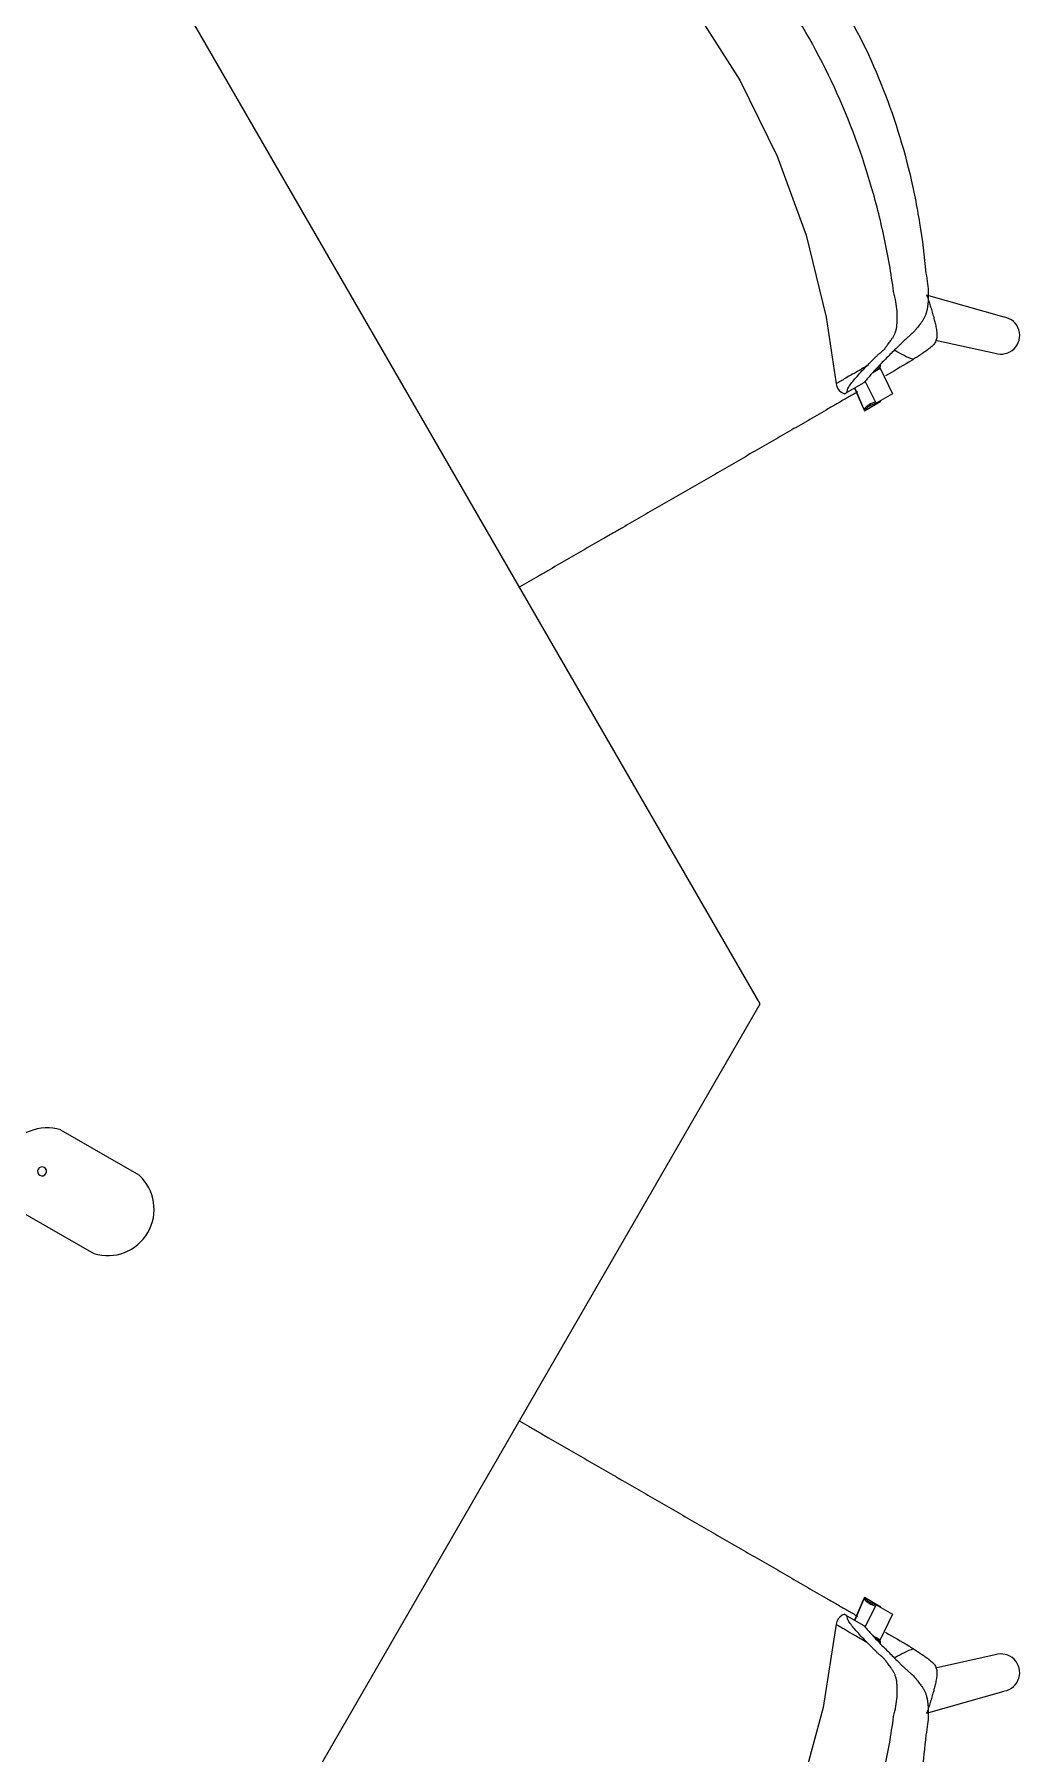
# Model space of a CAD drawing. Header units: millimetres. Extents: x 155920 to 295199, y -4084 to 97293.
# Drawn here: x 182849 to 183540, y 20196 to 21402 of the extents above; entities that cross this region are included whole.
import ezdxf

# ---------------------------------------------------------------- set-up
doc = ezdxf.new("R2010")
doc.units = ezdxf.units.MM
doc.header["$MEASUREMENT"] = 0
doc.layers.add('A-GENM', color=8, linetype='CONTINUOUS', lineweight=9)
doc.layers.add('I-FURN', color=8, linetype='CONTINUOUS', lineweight=9)

msp = doc.modelspace()

# ---------------------------------------------------------------- linework, layer by layer
at = {"layer": 'A-GENM'}
for p, q in [((182922.6, 20601.5), (182867.6, 20633.2)), ((182835.9, 20578.2), (182890.9, 20546.5))]:
    msp.add_line(p, q, dxfattribs=at)
for centre, radius, start, end in [((182858, 20602.2), 32.5, 72.6804, 227.3196), ((182854.5, 20604.2), 3.16, 60, 240), ((182854.5, 20604.2), 3.16, 240, 60), ((182900.6, 20577.6), 32.5, 252.6804, 47.3196)]:
    msp.add_arc(centre, radius, start, end, dxfattribs=at)
at = {"layer": 'I-FURN'}
for p, q in [((183358.1, 20721.6), (182783, 21717.5)), ((183312.1, 21419.1), (183343.8, 21369.3)), ((183343.8, 21369.3), (183370, 21316.2)), ((183370, 21316.2), (183390.3, 21260.7)), ((183390.3, 21260.7), (183404.5, 21203.3)), ((183529.3, 21203.2), (183474.8, 21218.7)), ((183404.5, 21203.3), (183411.3, 21156.5)), ((183481.1, 21187.2), (183522.9, 21177.9)), ((183437.1, 21164.4), (183442.2, 21167.4)), ((183439.2, 21166.7), (183441.8, 21168.2)), ((183442.2, 21167.4), (183451, 21149.4)), ((183411.3, 21156.5), (183411.8, 21154.7)), ((183411.8, 21154.7), (183412.6, 21153)), ((183412.6, 21153), (183413.6, 21151.8)), ((183413.6, 21151.8), (183415.3, 21150.3)), ((183415.3, 21150.3), (183417.2, 21149.4)), ((183430.8, 21157.2), (183419, 21150.4)), ((183424.3, 21153.5), (183430.8, 21138.5)), ((183424.4, 21153.5), (183431.2, 21137.6)), ((183439.5, 21142.8), (183431.8, 21158.4)), ((183451, 21149.4), (183439.5, 21142.8)), ((183431.2, 21137.6), (183442.8, 21144.3)), ((182783.1, 19725.6), (183358.1, 20721.6)), ((183430.8, 20304.6), (183424.3, 20289.5)), ((183431.2, 20305.4), (183424.4, 20289.5)), ((183442.8, 20298.7), (183431.2, 20305.4)), ((183413, 20290.6), (183411.9, 20288.6)), ((183414, 20291.7), (183413, 20290.6)), ((183415.5, 20292.9), (183414, 20291.7)), ((183417.2, 20293.7), (183415.5, 20292.9)), ((183419, 20292.6), (183430.8, 20285.8)), ((183431.8, 20284.6), (183439.5, 20300.3)), ((183439.5, 20300.3), (183451, 20293.6)), ((183451, 20293.6), (183442.2, 20275.7)), ((183411.3, 20286.6), (183402.2, 20228.2)), ((183411.9, 20288.6), (183411.3, 20286.6)), ((183442.2, 20275.7), (183437.1, 20278.6)), ((183441.8, 20274.8), (183439.2, 20276.4)), ((183522.9, 20265.1), (183481.1, 20255.8)), ((183474.8, 20224.3), (183529.3, 20239.8)), ((183402.2, 20228.2), (183386.8, 20171.1))]:
    msp.add_line(p, q, dxfattribs=at)
for centre, start, end in [((183527, 21190.4), 251.9662, 79.5824), ((183527, 20252.7), 280.4176, 108.0338)]:
    msp.add_arc(centre, 13.1, start, end, dxfattribs=at)
for centre, major_axis, start_param, end_param in [((183443.7, 21126.9), (-8.7, 15.1), 6.026179, 6.605675), ((183444.1, 21126.1), (-8.7, 15.1), 6.026179, 6.605675), ((183443.7, 20316.2), (-8.7, -15.1), 5.960696, 6.540192), ((183444.1, 20317), (-8.7, -15.1), 5.960696, 6.540192)]:
    msp.add_ellipse(centre, major_axis=major_axis, ratio=0.978487, start_param=start_param, end_param=end_param, dxfattribs=at)
for points, knots in [([(183286.2, 21560), (183300.7, 21549.8), (183328.5, 21528), (183370.6, 21486.6), (183410.2, 21434.9), (183443, 21371.9), (183461.1, 21315.6), (183470.3, 21269.3), (183473.3, 21245.9), (183474.3, 21234.1)], [-1, -1, -1, -1, -0.863636, -0.727273, -0.545455, -0.363636, -0.181818, -0.090909, 0, 0, 0, 0]), ([(183451.7, 21221.1), (183450, 21233.9), (183445.5, 21259.2), (183432.9, 21309.2), (183410, 21369.5), (183371.3, 21436.6), (183330.4, 21486.6), (183293.5, 21522.6), (183273.8, 21539.1), (183263.6, 21547)], [-1, -1, -1, -1, -0.9, -0.8, -0.6, -0.4, -0.2, -0.1, 0, 0, 0, 0]), ([(183474.3, 21234.1), (183474.8, 21231.5), (183475.6, 21226.5), (183476, 21220.8), (183476, 21216.7), (183475.9, 21213.7), (183475.6, 21211.5), (183475.4, 21209.9), (183475.3, 21209.1), (183475.2, 21208.5), (183475, 21207.9), (183474.8, 21207.1), (183474.5, 21205.8), (183473.8, 21204), (183472.9, 21202.2), (183471.9, 21200.6), (183470.8, 21199), (183469.7, 21197.6), (183468.8, 21196.5), (183468.2, 21195.8), (183467.8, 21195.3), (183467.6, 21195), (183467.3, 21194.7), (183467, 21194.2), (183466.4, 21193.5), (183465.6, 21192.6), (183464.6, 21191.7), (183463.3, 21190.5), (183461.9, 21189.4), (183460.6, 21188.3), (183459.7, 21187.4), (183458.7, 21186.5), (183457.5, 21185.2), (183455.3, 21183.1), (183452.4, 21180.2), (183449.1, 21176.9), (183446, 21173.8), (183443, 21170.8), (183440.3, 21167.9), (183437.8, 21165.3), (183436.4, 21163.7), (183435.8, 21162.9)], [0, 0, 0, 0, 0.035714, 0.071429, 0.089286, 0.107143, 0.125, 0.133929, 0.138393, 0.142857, 0.147321, 0.151786, 0.160714, 0.178571, 0.196429, 0.214286, 0.232143, 0.25, 0.267857, 0.276786, 0.28125, 0.285714, 0.290179, 0.294643, 0.303571, 0.321429, 0.339286, 0.357143, 0.392857, 0.410714, 0.428571, 0.446429, 0.464286, 0.5, 0.571429, 0.642857, 0.714286, 0.785714, 0.857143, 0.928571, 1, 1, 1, 1]), ([(183432.9, 21169), (183434, 21170.1), (183435.8, 21171.9), (183437.8, 21174), (183439, 21175.1), (183439.8, 21176), (183440.7, 21176.8), (183441.9, 21177.8), (183443, 21178.7), (183444.1, 21179.7), (183445, 21180.6), (183445.7, 21181.4), (183446.2, 21182.1), (183446.5, 21182.5), (183446.7, 21182.8), (183447, 21183.1), (183447.3, 21183.5), (183447.8, 21184.3), (183448.7, 21185.4), (183449.7, 21186.8), (183450.8, 21188.4), (183451.8, 21190.1), (183452.7, 21192), (183453.3, 21193.7), (183453.6, 21195), (183453.8, 21195.8), (183453.9, 21196.4), (183453.9, 21197), (183454, 21197.8), (183454.2, 21199.3), (183454.3, 21201.5), (183454.3, 21204.4), (183454.1, 21208.4), (183453.4, 21213.8), (183452.4, 21218.6), (183451.7, 21221.1)], [0, 0, 0, 0, 0.125, 0.1875, 0.21875, 0.25, 0.28125, 0.3125, 0.375, 0.40625, 0.4375, 0.46875, 0.484375, 0.492188, 0.5, 0.507812, 0.515625, 0.53125, 0.5625, 0.59375, 0.625, 0.65625, 0.6875, 0.71875, 0.734375, 0.742188, 0.75, 0.757812, 0.765625, 0.78125, 0.8125, 0.84375, 0.875, 0.9375, 1, 1, 1, 1]), ([(183475.1, 21218.4), (183475.8, 21216.2), (183477, 21212.5), (183478.3, 21208.2), (183479, 21205.7), (183479.6, 21203.9), (183480, 21202.2), (183480.4, 21200.7), (183480.8, 21199.1), (183481.2, 21197.3), (183481.6, 21195.5), (183481.9, 21193.7), (183482, 21192.2), (183482.1, 21191.1), (183482.1, 21190.3), (183482.1, 21189.5), (183481.9, 21188.5), (183481.6, 21187.2), (183481.1, 21185.8), (183480.3, 21184.6), (183479.5, 21183.7), (183478.5, 21182.7), (183477.5, 21181.9), (183476.8, 21181.4), (183476.4, 21181), (183476.1, 21180.8), (183475.8, 21180.6), (183475.4, 21180.3), (183474.7, 21179.7), (183473.6, 21179), (183472.6, 21178.3), (183471.8, 21177.8), (183471.1, 21177.3), (183470.5, 21176.8), (183469.5, 21176.2), (183467.9, 21175.2), (183466.5, 21174.3), (183465.6, 21173.7)], [0, 0, 0, 0, 0.125, 0.1875, 0.21875, 0.25, 0.28125, 0.3125, 0.34375, 0.375, 0.40625, 0.4375, 0.46875, 0.484375, 0.5, 0.515625, 0.53125, 0.5625, 0.59375, 0.625, 0.65625, 0.6875, 0.71875, 0.734375, 0.742188, 0.75, 0.757812, 0.765625, 0.78125, 0.8125, 0.84375, 0.859375, 0.875, 0.890625, 0.90625, 0.9375, 1, 1, 1, 1]), ([(183452.1, 21180.5), (183452.4, 21180.2), (183454.6, 21178.8), (183458.9, 21176.4), (183463.3, 21174.5), (183465.6, 21173.7)], [0.93933321, 0.93933321, 0.93933321, 0.93933321, 0.94444444, 0.97222222, 1, 1, 1, 1]), ([(183432.9, 21169), (183430.3, 21167.5), (183425.7, 21164.8), (183420.1, 21161.6), (183416, 21159.2), (183413.7, 21157.9), (183412.5, 21157.2), (183411.8, 21156.8), (183411.4, 21156.6), (183411.3, 21156.5), (183411.3, 21156.5)], [0, 0, 0, 0, 0.1111111, 0.2222222, 0.3333333, 0.4444444, 0.5, 0.5555556, 0.6111111, 0.6625707, 0.6625707, 0.6625707, 0.6625707]), ([(183442.2, 21167.3), (183442.3, 21167.8), (183442.4, 21168.7), (183442.5, 21169.7), (183442.5, 21170.1)], [-0.8741323, -0.8741323, -0.8741323, -0.8741323, -0.6666667, -0.4718724, -0.4718724, -0.4718724, -0.4718724]), ([(183426.4, 21150.8), (183425.8, 21150.4), (183422.9, 21148.8), (183417.9, 21145.9), (183411.1, 21142), (183404.4, 21138.1), (183395.7, 21133), (183385, 21126.9), (183374.4, 21120.7), (183365.8, 21115.8), (183359.2, 21112), (183352.6, 21108.2), (183343.9, 21103.2), (183333.1, 21096.9), (183320.3, 21089.5), (183307.1, 21081.9), (183294, 21074.3), (183281.1, 21066.9), (183270.2, 21060.6), (183261.5, 21055.6), (183254.9, 21051.8), (183248.3, 21047.9), (183239.6, 21042.9), (183228.8, 21036.7), (183218, 21030.5), (183209.3, 21025.4), (183202.6, 21021.6), (183196, 21017.8), (183191.5, 21015.2), (183189.2, 21013.8), (183189, 21013.7)], [-0.8977274, -0.8977274, -0.8977274, -0.8977274, -0.8928571, -0.875, -0.8571429, -0.8392857, -0.8214286, -0.7857143, -0.75, -0.7321429, -0.7142857, -0.6964286, -0.6785714, -0.6428571, -0.6071429, -0.5714286, -0.5357143, -0.5, -0.4642857, -0.4464286, -0.4285714, -0.4107143, -0.3928571, -0.3571429, -0.3214286, -0.3035714, -0.2857143, -0.2678571, -0.25, -0.2485148, -0.2485148, -0.2485148, -0.2485148]), ([(183189, 20429.3), (183189.2, 20429.2), (183191.5, 20427.9), (183196, 20425.3), (183202.6, 20421.5), (183209.3, 20417.6), (183218, 20412.6), (183228.8, 20406.4), (183239.6, 20400.1), (183248.3, 20395.1), (183254.9, 20391.3), (183261.5, 20387.5), (183270.2, 20382.4), (183281.1, 20376.2), (183294, 20368.7), (183307.1, 20361.1), (183320.3, 20353.6), (183333.1, 20346.1), (183343.9, 20339.9), (183352.6, 20334.9), (183359.2, 20331.1), (183365.8, 20327.3), (183374.4, 20322.3), (183385, 20316.2), (183395.7, 20310), (183404.4, 20305), (183411.1, 20301.1), (183417.9, 20297.2), (183422.9, 20294.3), (183425.8, 20292.6), (183426.4, 20292.3)], [-0.7515277, -0.7515277, -0.7515277, -0.7515277, -0.75, -0.7321429, -0.7142857, -0.6964286, -0.6785714, -0.6428571, -0.6071429, -0.5892857, -0.5714286, -0.5535714, -0.5357143, -0.5, -0.4642857, -0.4285714, -0.3928571, -0.3571429, -0.3214286, -0.3035714, -0.2857143, -0.2678571, -0.25, -0.2142857, -0.1785714, -0.1607143, -0.1428571, -0.125, -0.1071429, -0.1022726, -0.1022726, -0.1022726, -0.1022726]), ([(183411.3, 20286.6), (183411.3, 20286.6), (183411.4, 20286.5), (183411.9, 20286.2), (183412.7, 20285.8), (183414.4, 20284.8), (183417.8, 20282.8), (183424, 20279.2), (183429.7, 20276), (183432.9, 20274.1)], [0.3374293, 0.3374293, 0.3374293, 0.3374293, 0.3888889, 0.4444444, 0.5138889, 0.5833333, 0.7222222, 0.8611111, 1, 1, 1, 1]), ([(183435.8, 20280.1), (183437.1, 20278.6), (183439.4, 20276.1), (183443, 20272.3), (183446, 20269.3), (183449.1, 20266.2), (183452.4, 20262.9), (183455.3, 20259.9), (183457.8, 20257.5), (183459.4, 20255.9), (183460.6, 20254.8), (183461.9, 20253.6), (183463.3, 20252.6), (183464.6, 20251.4), (183465.6, 20250.4), (183466.4, 20249.5), (183467, 20248.8), (183467.3, 20248.4), (183467.6, 20248.1), (183467.8, 20247.7), (183468.2, 20247.3), (183468.8, 20246.5), (183469.7, 20245.4), (183470.8, 20244), (183471.9, 20242.5), (183472.9, 20240.8), (183473.8, 20239), (183474.5, 20237.3), (183474.8, 20236), (183475, 20235.2), (183475.2, 20234.6), (183475.3, 20234), (183475.4, 20233.1), (183475.6, 20231.6), (183475.9, 20229.3), (183476, 20226.4), (183476, 20222.2), (183475.6, 20216.6), (183474.8, 20211.5), (183474.3, 20208.9)], [0, 0, 0, 0, 0.142857, 0.214286, 0.285714, 0.357143, 0.428571, 0.5, 0.535714, 0.571429, 0.589286, 0.607143, 0.642857, 0.660714, 0.678571, 0.696429, 0.705357, 0.709821, 0.714286, 0.71875, 0.723214, 0.732143, 0.75, 0.767857, 0.785714, 0.803571, 0.821429, 0.839286, 0.848214, 0.852679, 0.857143, 0.861607, 0.866071, 0.875, 0.892857, 0.910714, 0.928571, 0.964286, 1, 1, 1, 1]), ([(183451.7, 20221.9), (183452.4, 20224.4), (183453.4, 20229.2), (183454.1, 20234.7), (183454.3, 20238.7), (183454.3, 20241.5), (183454.2, 20243.7), (183454, 20245.2), (183453.9, 20246.1), (183453.9, 20246.7), (183453.8, 20247.3), (183453.6, 20248), (183453.3, 20249.3), (183452.7, 20251.1), (183451.8, 20252.9), (183450.8, 20254.7), (183449.7, 20256.2), (183448.7, 20257.6), (183447.8, 20258.8), (183447.3, 20259.5), (183447, 20260), (183446.7, 20260.3), (183446.5, 20260.6), (183446.2, 20261), (183445.7, 20261.6), (183445, 20262.5), (183444.1, 20263.3), (183443, 20264.3), (183441.9, 20265.3), (183440.7, 20266.2), (183439.8, 20267.1), (183439, 20267.9), (183437.8, 20269.1), (183435.8, 20271.2), (183434, 20272.9), (183432.9, 20274.1)], [0, 0, 0, 0, 0.0625, 0.125, 0.15625, 0.1875, 0.21875, 0.234375, 0.242188, 0.25, 0.257812, 0.265625, 0.28125, 0.3125, 0.34375, 0.375, 0.40625, 0.4375, 0.46875, 0.484375, 0.492188, 0.5, 0.507812, 0.515625, 0.53125, 0.5625, 0.59375, 0.625, 0.6875, 0.71875, 0.75, 0.78125, 0.8125, 0.875, 1, 1, 1, 1]), ([(183442.5, 20272.9), (183442.5, 20273.4), (183442.4, 20274.4), (183442.3, 20275.2), (183442.2, 20275.7)], [-0.5281276, -0.5281276, -0.5281276, -0.5281276, -0.3333333, -0.1258677, -0.1258677, -0.1258677, -0.1258677]), ([(183465.6, 20269.4), (183463.3, 20268.6), (183458.9, 20266.7), (183454.6, 20264.3), (183452.4, 20262.8), (183452.1, 20262.6)], [0, 0, 0, 0, 0.02777778, 0.05555556, 0.06066679, 0.06066679, 0.06066679, 0.06066679]), ([(183465.6, 20269.4), (183466.5, 20268.8), (183467.9, 20267.9), (183469.5, 20266.8), (183470.5, 20266.2), (183471.1, 20265.7), (183471.8, 20265.3), (183472.6, 20264.7), (183473.6, 20264), (183474.7, 20263.3), (183475.4, 20262.8), (183475.8, 20262.5), (183476.1, 20262.3), (183476.4, 20262), (183476.8, 20261.7), (183477.5, 20261.1), (183478.5, 20260.4), (183479.5, 20259.4), (183480.3, 20258.4), (183481.1, 20257.3), (183481.6, 20255.9), (183481.9, 20254.6), (183482.1, 20253.5), (183482.1, 20252.7), (183482.1, 20251.9), (183482, 20250.8), (183481.9, 20249.4), (183481.6, 20247.6), (183481.2, 20245.8), (183480.8, 20244), (183480.4, 20242.4), (183480, 20240.8), (183479.6, 20239.2), (183479, 20237.3), (183478.3, 20234.9), (183477, 20230.6), (183475.8, 20226.9), (183475.1, 20224.6)], [0, 0, 0, 0, 0.0625, 0.09375, 0.109375, 0.125, 0.140625, 0.15625, 0.1875, 0.21875, 0.234375, 0.242188, 0.25, 0.257812, 0.265625, 0.28125, 0.3125, 0.34375, 0.375, 0.40625, 0.4375, 0.46875, 0.484375, 0.5, 0.515625, 0.53125, 0.5625, 0.59375, 0.625, 0.65625, 0.6875, 0.71875, 0.75, 0.78125, 0.8125, 0.875, 1, 1, 1, 1]), ([(183263.6, 19896.1), (183273.8, 19904), (183293.5, 19920.5), (183330.4, 19956.4), (183371.3, 20006.4), (183410, 20073.5), (183432.9, 20133.9), (183445.5, 20183.8), (183450, 20209.2), (183451.7, 20221.9)], [-1, -1, -1, -1, -0.9, -0.8, -0.6, -0.4, -0.2, -0.1, 0, 0, 0, 0]), ([(183474.3, 20208.9), (183472.7, 20191.3), (183467.7, 20156.2), (183452.9, 20099), (183428, 20038.9), (183389.8, 19979), (183350.1, 19935.2), (183314.6, 19904.1), (183295.8, 19889.8), (183286.2, 19883)], [-1, -1, -1, -1, -0.863636, -0.727273, -0.545455, -0.363636, -0.181818, -0.090909, 0, 0, 0, 0])]:
    msp.add_open_spline(points, degree=3, knots=knots, dxfattribs=at)
for points in [[(183462.4, 21171.6), (183457.1, 21168.5), (183451.6, 21165.3), (183446, 21162.1)], [(183465.6, 21173.7), (183465.1, 21173.3), (183464, 21172.6), (183462.9, 21171.9), (183462.4, 21171.6)], [(183419, 21150.4), (183419, 21150.9), (183419.1, 21152), (183420.2, 21154.4), (183422.3, 21157.3), (183425.2, 21160.7), (183428.7, 21164.6), (183431.4, 21167.5), (183432.9, 21169)], [(183435.8, 21162.9), (183434.9, 21161.9), (183433.1, 21160), (183431.6, 21158.1), (183430.8, 21157.2)], [(183417.9, 21149.8), (183417.6, 21149.6), (183417.2, 21149.4), (183417.3, 21149.4), (183417.8, 21149.7), (183418.5, 21150.2), (183419, 21150.4)], [(183419, 20292.6), (183418.5, 20292.9), (183417.8, 20293.3), (183417.3, 20293.6), (183417.2, 20293.7), (183417.6, 20293.5), (183417.9, 20293.3)], [(183432.9, 20274.1), (183431.4, 20275.6), (183428.7, 20278.4), (183425.2, 20282.3), (183422.3, 20285.7), (183420.2, 20288.6), (183419.1, 20291), (183419, 20292.2), (183419, 20292.6)], [(183430.8, 20285.8), (183431.6, 20284.9), (183433.1, 20283.1), (183434.9, 20281.1), (183435.8, 20280.1)], [(183446, 20281), (183451.6, 20277.7), (183457.1, 20274.6), (183462.4, 20271.5)], [(183462.4, 20271.5), (183462.9, 20271.1), (183464, 20270.4), (183465.1, 20269.7), (183465.6, 20269.4)]]:
    msp.add_open_spline(points, degree=3, dxfattribs=at)

doc.saveas('drawing.dxf')
